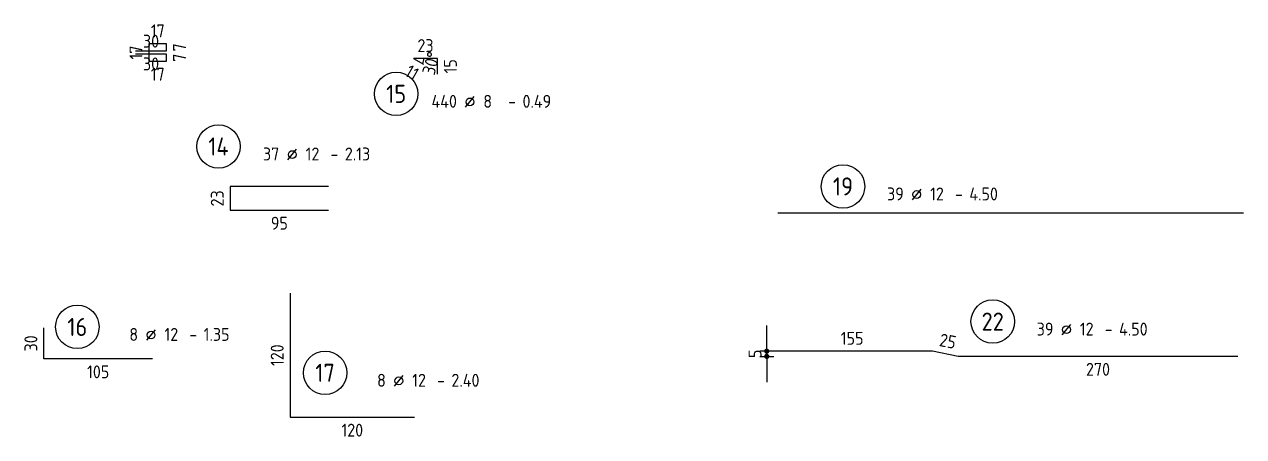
# Model space of a CAD drawing. Extents: x -17 to 74, y -15 to 121.
# Drawn here: x 58.6 to 70.38, y 20.57 to 24.56 of the extents above; entities that cross this region are included whole.
import ezdxf
from ezdxf.enums import TextEntityAlignment as Align

# ---------------------------------------------------------------- set-up
doc = ezdxf.new("R2010")
doc.units = 0
doc.header["$LTSCALE"] = 0.5
doc.linetypes.add('AUSGEZOGEN', pattern=[1000.01, 1000, 0.01])
doc.layers.add('MASSE', color=7, linetype='Continuous')
doc.layers.add('RND', color=7, linetype='Continuous')
doc.styles.add('txt', font='isocp.shx')
doc.dimstyles.new('DOT_I', dxfattribs={"dimscale": 0.5, "dimtxt": 0.25, "dimasz": 0.25, "dimexe": 0.1, "dimexo": 0.3, "dimgap": 0.1, "dimtad": 1, "dimdec": 3, "dimzin": 3, "dimtxsty": 'txt', "dimblk": 'DOT', "dimblk1": 'DOT', "dimblk2": 'DOT', "dimsah": 1, "dimcen": 0.1, "dimse1": 1, "dimse2": 1, "dimazin": 0, "dimtfac": 1, "dimtdec": 4, "dimtix": 1, "dimtmove": 2, "dimatfit": 3, "dimfxl": 0, "dimtvp": 1, "dimtolj": 1, "dimtzin": 0, "dimarcsym": 0})

# ---------------------------------------------------------------- blocks, each defined once
blk = doc.blocks.new('RND_AUSZ')
at = {"layer": 'RND', "color": 7, "linetype": 'Continuous'}
blk.add_line((1.341, 0.262), (1.509, 0.466), dxfattribs=at)
at = {"layer": 'RND', "color": 1, "linetype": 'Continuous'}
blk.add_circle((0, 0.52), 0.42, dxfattribs=at)
at = {"layer": 'RND', "color": 7, "linetype": 'Continuous'}
blk.add_circle((1.425, 0.364), 0.075, dxfattribs=at)
at = {"layer": 'RND', "color": 7, "linetype": 'Continuous', "style": 'txt'}
blk.add_text('-', height=0.25, dxfattribs=at).set_placement((2.163, 0.25))
for tag, p in [('WIEOFT', (-0.536, 0.25)), ('STK', (1.174, 0.25))]:
    blk.add_attdef(tag, text='', height=0.25, dxfattribs=at).set_placement(p, align=Align.RIGHT)
at = {"layer": 'RND', "color": 1, "linetype": 'Continuous', "style": 'txt'}
blk.add_attdef('POS', text='', height=0.35, dxfattribs=at).set_placement((0, 0.52), align=Align.MIDDLE)
at = {"layer": 'RND', "color": 7, "linetype": 'Continuous', "style": 'txt'}
for tag, p in [('DS', (1.683, 0.25)), ('LANG', (2.441, 0.25)), ('TEXT', (3.669, 0.25))]:
    blk.add_attdef(tag, p, '', height=0.25, dxfattribs=at)
blk = doc.blocks.new('*D28')
at = {"layer": 'Defpoints', "color": 0, "linetype": 'AUSGEZOGEN', "transparency": 16777216}
for p in [(62.364, 24.228), (62.412, 24.201), (62.458, 24.194), (62.479, 24.228)]:
    blk.add_point(p, dxfattribs=at)
at = {"layer": 'RND', "color": 0, "linetype": 'AUSGEZOGEN', "lineweight": -2, "transparency": 16777216}
blk.add_arc((62.364, 24.228), 0.1, 330, 0, dxfattribs=at)
at = {"layer": 'RND', "color": 0, "linetype": 'AUSGEZOGEN', "transparency": 16777216, "insert": (62.533, 24.183), "char_height": 0.125, "attachment_point": 5, "rotation": 75, "style": 'txt'}
blk.add_mtext('\\A1;30°', dxfattribs=at)
blk = doc.blocks.new('DOT')
at = {"layer": 'MASSE', "color": 7, "linetype": 'Continuous'}
for p, q in [((0, 0), (-1, 0)), ((0, 0.54), (0, -0.54))]:
    blk.add_line(p, q, dxfattribs=at)
at = {"layer": 'MASSE', "color": 7, "linetype": 'Continuous', "const_width": 0.2}
blk.add_lwpolyline([(-0.1, 0, 1), (0.1, 0, 1)], format="xyb", close=True, dxfattribs=at)
blk = doc.blocks.new('*D52')
at = {"layer": 'Defpoints', "color": 0, "linetype": 'AUSGEZOGEN', "transparency": 16777216}
for p in [(65.775, 21.398), (65.775, 21.398), (65.775, 21.348)]:
    blk.add_point(p, dxfattribs=at)
at = {"layer": 'RND', "color": 0, "linetype": 'AUSGEZOGEN', "lineweight": -2, "transparency": 16777216}
for p, q in [((65.775, 21.523), (65.775, 21.648)), ((65.775, 21.348), (65.775, 21.398)), ((65.775, 21.223), (65.775, 21.098))]:
    blk.add_line(p, q, dxfattribs=at)
at = {"layer": 'RND', "color": 0, "linetype": 'AUSGEZOGEN', "lineweight": -2, "transparency": 16777216, "xscale": 0.125, "yscale": 0.125, "zscale": 0.125}
for p, rotation in [((65.775, 21.398), 270), ((65.775, 21.348), 90)]:
    blk.add_blockref('DOT', p, dxfattribs=dict(at, rotation=rotation))
at = {"layer": 'RND', "color": 0, "linetype": 'AUSGEZOGEN', "transparency": 16777216, "insert": (65.662, 21.373), "char_height": 0.125, "attachment_point": 5, "rotation": 90, "style": 'txt'}
blk.add_mtext('\\A1;5', dxfattribs=at)

msp = doc.modelspace()

# ---------------------------------------------------------------- linework, layer by layer
at = {"layer": 'RND', "color": 1, "linetype": 'AUSGEZOGEN'}
for points in [[(59.67713, 24.3013), (59.97713, 24.3013), (59.97713, 24.3713), (59.80713, 24.3713), (59.80713, 24.2013), (59.97713, 24.2013), (59.97713, 24.2713), (59.67713, 24.2713)], [(62.59387, 24.07847), (62.59387, 24.22847), (62.36387, 24.22847), (62.45913, 24.17347)], [(61.54186, 22.99072), (60.59186, 22.99072), (60.59186, 22.76072), (61.54186, 22.76072)], [(70.38167, 22.73134), (65.88167, 22.73134)], [(61.17116, 21.95921), (61.17116, 20.75921), (62.37116, 20.75921)], [(59.84143, 21.32353), (58.79143, 21.32353), (58.79143, 21.62353)], [(70.32494, 21.34754), (67.62494, 21.34754), (67.37494, 21.39754), (65.82494, 21.39754)]]:
    msp.add_lwpolyline(points, dxfattribs=at)

# ---------------------------------------------------------------- block references
at = {"layer": 'RND', "color": 1, "linetype": 'AUSGEZOGEN', "xscale": 0.5, "yscale": 0.5, "zscale": 0.5}
for p, values in [((62.19523, 23.62694), {'POS': '15', 'STK': '440', 'DS': '8', 'LANG': '0.49'}), ((67.95784, 21.42437), {'POS': '22', 'STK': '39', 'DS': '12', 'LANG': '4.50'}), ((61.50841, 20.92914), {'POS': '17', 'STK': '8', 'DS': '12', 'LANG': '2.40'})]:
    msp.add_blockref('RND_AUSZ', p, dxfattribs=at).add_auto_attribs(values)
at = {"layer": 'RND', "color": 7, "linetype": 'AUSGEZOGEN', "xscale": 0.5, "yscale": 0.5, "zscale": 0.5}
for p, values in [((60.47898, 23.11765), {'POS': '14', 'STK': '37', 'DS': '12', 'LANG': '2.13'}), ((66.51162, 22.73134), {'POS': '19', 'STK': '39', 'DS': '12', 'LANG': '4.50'}), ((59.11514, 21.37263), {'POS': '16', 'STK': '8', 'DS': '12', 'LANG': '1.35'})]:
    msp.add_blockref('RND_AUSZ', p, dxfattribs=at).add_auto_attribs(values)

# ---------------------------------------------------------------- texts
at = {"layer": 'RND', "color": 7, "linetype": 'AUSGEZOGEN', "style": 'txt'}
for s, p in [('17', (59.89213, 24.4963)), ('30', (59.82713, 24.3963)), ('23', (62.47887, 24.35347)), ('30', (59.82713, 24.1763)), ('17', (59.89213, 24.0763)), ('95', (61.06686, 22.63572)), ('155', (66.59994, 21.52254)), ('270', (68.97494, 21.22254)), ('120', (61.77116, 20.63421))]:
    msp.add_text(s, height=0.125, dxfattribs=at).set_placement(p, align=Align.MIDDLE)
for s, rotation, p in [('17', 90, (59.68213, 24.2863)), ('7', 90, (60.10213, 24.3363)), ('7', 90, (60.10213, 24.2363)), ('11', 330, (62.349, 24.09272)), ('15', 90, (62.71887, 24.15347)), ('23', 90, (60.46686, 22.87573)), ('25', 348.690068, (67.52445, 21.49512)), ('30', 90, (58.66643, 21.47353)), ('120', 90, (61.04616, 21.35921)), ('105', 360, (59.31643, 21.19853))]:
    msp.add_text(s, height=0.125, rotation=rotation, dxfattribs=at).set_placement(p, align=Align.MIDDLE)

# ---------------------------------------------------------------- dimensions: what is measured, and where the dimension line sits
at = {"layer": 'RND', "color": 7, "linetype": 'AUSGEZOGEN'}
dim = msp.add_angular_dim_3p(base=(62.45784, 24.19427), center=(62.36387, 24.22847), p1=(62.4115, 24.20097), p2=(62.47887, 24.22847), dimstyle='DOT_I', override={"dimdec": 4, "dimadec": 0}, dxfattribs=at)
dim.commit()
dim.dimension.update_dxf_attribs({"geometry": '*D28', "text_midpoint": (62.53291, 24.18318), "dimtype": 165})
dim = msp.add_linear_dim(base=(65.77494, 21.39754), p1=(65.77494, 21.34754), p2=(65.77494, 21.39754), angle=90, dimstyle='DOT_I', override={"dimdec": 0, "dimlfac": 100}, dxfattribs=at)
dim.commit()
dim.dimension.update_dxf_attribs({"geometry": '*D52', "text_midpoint": (65.66244, 21.37254)})

doc.saveas('drawing.dxf')
